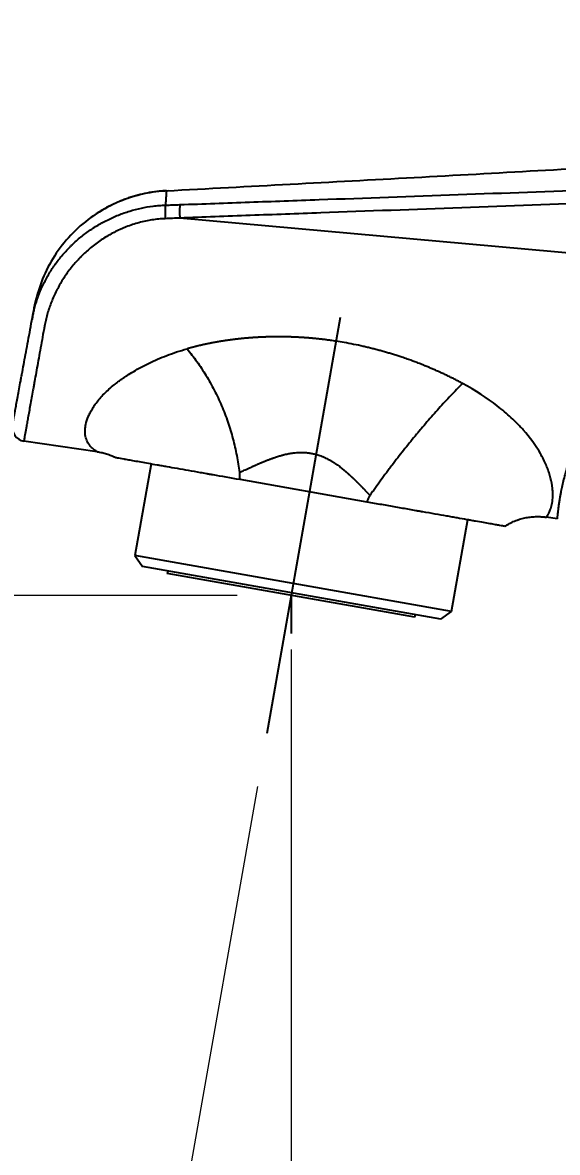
# Model space of a CAD drawing. Extents: x 1425 to 2779, y 0 to 992.
# Drawn here: x 2104.3 to 2143.9, y 386.2 to 469.9 of the extents above; entities that cross this region are included whole.
import ezdxf

# ---------------------------------------------------------------- set-up
doc = ezdxf.new("R2010")
doc.units = 0
doc.header["$LTSCALE"] = 10
doc.header["$MEASUREMENT"] = 0
doc.header["$PDMODE"] = 3
doc.header["$PDSIZE"] = -10
doc.linetypes.add('ACAD_ISO04W100', pattern=[30.5, 24, -3, 0.5, -3])
doc.layers.get('0').update_dxf_attribs({"linetype": 'CONTINUOUS'})
doc.layers.get('DEFPOINTS').update_dxf_attribs({"linetype": 'CONTINUOUS'})
doc.layers.add('1', color=7, linetype='CONTINUOUS')
doc.layers.add('BODY', color=7, linetype='CONTINUOUS')
doc.styles.add('Daelim Dimension', font='')
doc.styles.get('Daelim Dimension').set_extended_font_data('나눔고딕')
doc.dimstyles.new('DEFAULT', dxfattribs={"dimscale": 2, "dimtxt": 2, "dimasz": 2, "dimexe": 0, "dimexo": 2, "dimgap": 1, "dimtad": 1, "dimdec": 1, "dimzin": 9, "dimdsep": 46, "dimtxsty": 'Daelim Dimension', "dimcen": 0.5, "dimclrd": 252, "dimclre": 252, "dimclrt": 3, "dimadec": 1, "dimazin": 0, "dimtfac": 1, "dimtdec": 1, "dimtix": 1, "dimtmove": 0, "dimatfit": 3, "dimfxl": 1, "dimtolj": 1, "dimtzin": 1, "dimlwd": 9, "dimlwe": 9, "dimarcsym": 0})

# ---------------------------------------------------------------- blocks, each defined once
blk = doc.blocks.new('*D15')
at = {"color": 5, "lineweight": 9, "ltscale": 0.5, "transparency": 16777216}
for p, q in [((2120.17, 427.466), (2072.523, 427.466)), ((2072.523, 364.429), (2072.523, 423.466)), ((2209.905, 360.429), (2072.523, 360.429))]:
    blk.add_line(p, q, dxfattribs=at)
at = {"color": 5, "ltscale": 0.5, "transparency": 16777216}
for points in [[(2071.856, 423.466), (2073.19, 423.466), (2072.523, 427.466)], [(2071.856, 364.429), (2073.19, 364.429), (2072.523, 360.429)]]:
    blk.add_solid(points, dxfattribs=at)
at = {"layer": 'DEFPOINTS', "color": 0, "ltscale": 0.5, "transparency": 16777216}
for p in [(2072.523, 427.466), (2124.17, 427.466), (2213.905, 360.429)]:
    blk.add_point(p, dxfattribs=at)
at = {"color": 7, "lineweight": -3, "ltscale": 0.5, "transparency": 16777216, "insert": (2065.079, 393.948), "char_height": 10, "attachment_point": 5, "rotation": 90, "style": 'Daelim Dimension'}
blk.add_mtext('\\A1;67', dxfattribs=at)
blk = doc.blocks.new('*D16')
at = {"color": 5, "lineweight": 9, "ltscale": 0.5, "transparency": 16777216}
for p, q in [((2124.17, 423.466), (2124.17, 287.594)), ((2239.339, 355.429), (2239.339, 287.594)), ((2128.17, 287.594), (2235.339, 287.594))]:
    blk.add_line(p, q, dxfattribs=at)
at = {"color": 5, "ltscale": 0.5, "transparency": 16777216}
for points in [[(2128.17, 288.26), (2128.17, 286.927), (2124.17, 287.594)], [(2235.339, 288.26), (2235.339, 286.927), (2239.339, 287.594)]]:
    blk.add_solid(points, dxfattribs=at)
at = {"layer": 'DEFPOINTS', "color": 0, "ltscale": 0.5, "transparency": 16777216}
for p in [(2124.17, 427.466), (2239.339, 359.429), (2239.339, 287.594)]:
    blk.add_point(p, dxfattribs=at)
at = {"color": 7, "lineweight": -3, "ltscale": 0.5, "transparency": 16777216, "insert": (2181.755, 294.98), "char_height": 10, "attachment_point": 5, "style": 'Daelim Dimension'}
blk.add_mtext('\\A1;115', dxfattribs=at)
blk = doc.blocks.new('*D17')
at = {"color": 5, "lineweight": 9, "ltscale": 0.5, "transparency": 16777216}
for p, q in [((2125.992, 512.097), (2302.11, 512.097)), ((2302.11, 364.429), (2302.11, 508.097)), ((2268.773, 360.429), (2302.11, 360.429))]:
    blk.add_line(p, q, dxfattribs=at)
at = {"color": 5, "ltscale": 0.5, "transparency": 16777216}
for points in [[(2301.443, 508.097), (2302.777, 508.097), (2302.11, 512.097)], [(2301.443, 364.429), (2302.777, 364.429), (2302.11, 360.429)]]:
    blk.add_solid(points, dxfattribs=at)
at = {"layer": 'DEFPOINTS', "color": 0, "ltscale": 0.5, "transparency": 16777216}
for p in [(2121.992, 512.097), (2302.11, 512.097), (2264.773, 360.429)]:
    blk.add_point(p, dxfattribs=at)
at = {"color": 7, "lineweight": -3, "ltscale": 0.5, "transparency": 16777216, "insert": (2294.466, 436.263), "char_height": 10, "attachment_point": 5, "rotation": 90, "style": 'Daelim Dimension'}
blk.add_mtext('\\A1;151.5', dxfattribs=at)
blk = doc.blocks.new('*D18')
at = {"color": 5, "lineweight": 9, "ltscale": 0.5, "transparency": 16777216}
for p, q in [((2124.17, 420.645), (2124.17, 287.586)), ((2121.675, 413.315), (2099.88, 289.711))]:
    blk.add_line(p, q, dxfattribs=at)
blk.add_arc((2124.17, 427.466), 139.88, 261.63848, 268.36152, dxfattribs=at)
at = {"color": 5, "ltscale": 0.5, "transparency": 16777216}
for points in [[(2103.723, 288.415), (2103.935, 289.731), (2099.88, 289.711)], [(2120.18, 288.31), (2120.161, 286.977), (2124.17, 287.586)]]:
    blk.add_solid(points, dxfattribs=at)
at = {"layer": 'DEFPOINTS', "color": 0, "ltscale": 0.5, "transparency": 16777216}
for p in [(2127.796, 448.03), (2124.17, 427.466), (2124.17, 424.645), (2122.369, 417.254), (2107.931, 288.532)]:
    blk.add_point(p, dxfattribs=at)
at = {"color": 7, "lineweight": -3, "ltscale": 0.5, "transparency": 16777216, "insert": (2112.649, 295.776), "char_height": 10, "attachment_point": 5, "rotation": 355, "style": 'Daelim Dimension'}
blk.add_mtext('\\A1;10.0°', dxfattribs=at)

msp = doc.modelspace()

# ---------------------------------------------------------------- linework, layer by layer
at = {"color": 7, "lineweight": -3, "ltscale": 0.5}
msp.add_line((2124.17, 427.466), (2124.17, 424.645), dxfattribs=at)
at = {"layer": '1', "color": 7, "linetype": 'Continuous', "lineweight": -3}
for p, q in [((2183.445, 449.327), (2115.934, 455.396)), ((2109.831, 438.097), (2104.394, 438.89)), ((2113.805, 437.214), (2112.607, 430.419)), ((2120.369, 436.057), (2129.782, 434.397)), ((2143.849, 433.136), (2143.058, 433.251)), ((2136.046, 426.286), (2137.244, 433.081)), ((2112.607, 430.419), (2113.175, 429.608)), ((2136.046, 426.286), (2112.607, 430.419)), ((2135.235, 425.718), (2113.175, 429.608)), ((2115.046, 429.278), (2115.012, 429.081)), ((2133.329, 425.851), (2115.012, 429.081)), ((2133.329, 425.851), (2133.364, 426.048)), ((2135.235, 425.718), (2136.046, 426.286))]:
    msp.add_line(p, q, dxfattribs=at)
msp.add_arc((2104.539, 439.879), 1, 169.49507, 261.70331, dxfattribs=at)
msp.add_ellipse((2115.99, 455.396), major_axis=(-0.036, 0.999), ratio=0.055579, start_param=0.125928, end_param=1.568774, dxfattribs=at)
for points, knots in [([(2195.381, 467.712), (2195.22, 467.298), (2195.043, 466.892), (2194.656, 466.097), (2194.445, 465.708), (2194.161, 465.233), (2194.103, 465.139), (2193.985, 464.951), (2193.925, 464.857), (2193.742, 464.579), (2193.617, 464.397), (2193.23, 463.86), (2192.959, 463.515), (2192.387, 462.851), (2192.088, 462.532), (2191.461, 461.918), (2191.134, 461.624), (2190.708, 461.273), (2190.622, 461.203), (2190.448, 461.066), (2190.36, 460.998), (2190.095, 460.798), (2189.916, 460.668), (2189.372, 460.293), (2189.001, 460.059), (2187.861, 459.407), (2187.066, 459.038), (2186.131, 458.698), (2186.027, 458.661), (2185.869, 458.608), (2185.817, 458.59), (2185.712, 458.556), (2185.448, 458.471), (2185.184, 458.393), (2184.548, 458.22), (2184.123, 458.124), (2183.268, 457.966), (2182.838, 457.905), (2182.299, 457.85), (2182.191, 457.84), (2181.974, 457.823), (2181.866, 457.815), (2181.541, 457.795), (2181.324, 457.786), (2180.89, 457.769), (2180.672, 457.762), (2180.238, 457.747), (2179.803, 457.732), (2179.369, 457.715), (2178.934, 457.698), (2178.717, 457.69), (2177.631, 457.648), (2176.762, 457.616), (2175.024, 457.552), (2172.417, 457.456), (2169.811, 457.36), (2164.597, 457.168), (2161.121, 457.041), (2154.169, 456.788), (2150.693, 456.661), (2143.741, 456.408), (2140.266, 456.282), (2133.314, 456.029), (2129.838, 455.902), (2124.624, 455.712), (2122.886, 455.649), (2119.41, 455.523), (2117.672, 455.459), (2115.934, 455.396)], [0, 0, 0, 0, 0.015625, 0.015625, 0.03125, 0.03125, 0.035156, 0.035156, 0.039062, 0.039062, 0.046875, 0.046875, 0.0625, 0.0625, 0.078125, 0.078125, 0.09375, 0.09375, 0.097656, 0.097656, 0.101562, 0.101562, 0.109375, 0.109375, 0.125, 0.125, 0.15625, 0.15625, 0.160156, 0.160156, 0.162109, 0.162109, 0.164062, 0.171875, 0.171875, 0.1875, 0.1875, 0.203125, 0.203125, 0.207031, 0.207031, 0.210937, 0.210937, 0.21875, 0.21875, 0.226562, 0.226562, 0.234375, 0.242187, 0.242187, 0.25, 0.25, 0.28125, 0.28125, 0.3125, 0.375, 0.375, 0.5, 0.5, 0.625, 0.625, 0.75, 0.75, 0.875, 0.875, 0.9375, 0.9375, 1, 1, 1, 1]), ([(2115.947, 456.387), (2117.662, 456.449), (2119.376, 456.511), (2122.806, 456.635), (2124.52, 456.697), (2129.664, 456.884), (2133.094, 457.008), (2139.952, 457.256), (2143.382, 457.38), (2150.24, 457.627), (2153.67, 457.751), (2158.814, 457.937), (2160.528, 457.999), (2163.958, 458.123), (2165.672, 458.185), (2169.101, 458.309), (2170.816, 458.371), (2173.388, 458.464), (2174.245, 458.495), (2175.531, 458.542), (2175.959, 458.557), (2176.817, 458.588), (2177.674, 458.619), (2178.531, 458.651), (2179.388, 458.682), (2179.817, 458.699), (2180.352, 458.717), (2180.46, 458.721), (2180.674, 458.728), (2180.781, 458.731), (2181.103, 458.742), (2181.317, 458.749), (2181.638, 458.764), (2181.745, 458.77), (2181.958, 458.783), (2182.065, 458.791), (2182.384, 458.818), (2182.597, 458.84), (2183.233, 458.922), (2183.656, 458.995), (2184.497, 459.178), (2184.915, 459.288), (2185.384, 459.435), (2185.436, 459.452), (2185.54, 459.485), (2185.592, 459.503), (2185.748, 459.555), (2186.057, 459.664), (2186.361, 459.782), (2186.962, 460.031), (2187.354, 460.215), (2188.119, 460.617), (2188.492, 460.835), (2189.038, 461.189), (2189.218, 461.311), (2189.484, 461.501), (2189.616, 461.597), (2189.747, 461.696), (2189.834, 461.763), (2189.877, 461.797), (2190.266, 462.101), (2190.596, 462.385), (2191.228, 462.979), (2191.529, 463.289), (2192.104, 463.935), (2192.376, 464.272), (2192.764, 464.797), (2192.889, 464.975), (2193.072, 465.248), (2193.132, 465.339), (2193.25, 465.524), (2193.308, 465.617), (2193.592, 466.085), (2194.011, 466.852), (2194.36, 467.653), (2194.517, 468.063)], [0, 0, 0, 0, 0.0625, 0.0625, 0.125, 0.125, 0.25, 0.25, 0.375, 0.375, 0.5, 0.5, 0.5625, 0.5625, 0.625, 0.625, 0.6875, 0.6875, 0.71875, 0.71875, 0.734375, 0.734375, 0.75, 0.765625, 0.765625, 0.78125, 0.78125, 0.785156, 0.785156, 0.789063, 0.789063, 0.796875, 0.796875, 0.800781, 0.800781, 0.804688, 0.804688, 0.8125, 0.8125, 0.828125, 0.828125, 0.84375, 0.84375, 0.845703, 0.845703, 0.847656, 0.847656, 0.851563, 0.859375, 0.859375, 0.875, 0.875, 0.890625, 0.890625, 0.898438, 0.898438, 0.902344, 0.904297, 0.904297, 0.90625, 0.90625, 0.921875, 0.921875, 0.9375, 0.9375, 0.953125, 0.953125, 0.960938, 0.960938, 0.964844, 0.964844, 0.96875, 0.96875, 0.984375, 1, 1, 1, 1]), ([(2114.946, 457.413), (2121.054, 457.739), (2127.161, 458.067), (2139.376, 458.736), (2145.483, 459.078), (2151.589, 459.433)], [0, 0, 0, 0, 0.5, 0.5, 1, 1, 1, 1]), ([(2115.073, 457.409), (2114.466, 457.383), (2113.246, 457.227), (2111.436, 456.661), (2109.712, 455.75), (2108.168, 454.517), (2106.887, 453.026), (2105.923, 451.36), (2105.316, 449.615), (2105.08, 448.456), (2105.006, 447.884)], [0, 0, 0, 0, 0.117913, 0.241912, 0.369993, 0.50017, 0.630348, 0.758417, 0.882701, 1, 1, 1, 1]), ([(2114.946, 457.419), (2114.886, 457.415), (2114.826, 457.412), (2114.706, 457.403), (2114.527, 457.389), (2114.349, 457.37), (2113.994, 457.326), (2113.76, 457.289), (2113.294, 457.199), (2113.063, 457.147), (2112.604, 457.025), (2112.376, 456.957), (2112.038, 456.843), (2111.925, 456.802), (2111.701, 456.718), (2111.59, 456.674), (2111.257, 456.535), (2111.039, 456.435), (2110.613, 456.222), (2110.263, 456.033), (2109.926, 455.825), (2109.793, 455.739)], [0, 0, 0, 0, 0.032592, 0.032592, 0.065185, 0.13037, 0.13037, 0.260739, 0.260739, 0.391109, 0.391109, 0.521478, 0.521478, 0.586663, 0.586663, 0.651848, 0.651848, 0.782218, 0.782218, 0.912587, 1, 1, 1, 1]), ([(2114.946, 457.413), (2114.946, 457.413), (2114.946, 457.413), (2114.946, 457.413), (2114.946, 457.412), (2114.946, 457.412), (2114.946, 457.41), (2114.946, 457.409), (2114.945, 457.408), (2114.945, 457.406), (2114.945, 457.404), (2114.945, 457.401), (2114.945, 457.399), (2114.945, 457.398), (2114.945, 457.397)], [0, 0, 0, 0, 0.087136, 0.174221, 0.261256, 0.348239, 0.435172, 0.522054, 0.608885, 0.695666, 0.782395, 0.869074, 0.955702, 1, 1, 1, 1]), ([(2114.945, 457.397), (2114.945, 457.397), (2114.944, 457.396), (2114.944, 457.393), (2114.944, 457.39), (2114.944, 457.386), (2114.943, 457.383), (2114.943, 457.379), (2114.943, 457.375), (2114.943, 457.37), (2114.942, 457.366), (2114.942, 457.361), (2114.941, 457.356), (2114.941, 457.35), (2114.941, 457.345), (2114.94, 457.339), (2114.94, 457.333), (2114.939, 457.326), (2114.939, 457.32), (2114.938, 457.313), (2114.938, 457.306), (2114.937, 457.299), (2114.937, 457.292), (2114.936, 457.284), (2114.936, 457.276), (2114.935, 457.268), (2114.934, 457.259), (2114.934, 457.251), (2114.933, 457.242), (2114.932, 457.233), (2114.932, 457.224), (2114.931, 457.214), (2114.93, 457.205), (2114.93, 457.195), (2114.929, 457.184), (2114.928, 457.174), (2114.927, 457.163), (2114.927, 457.153), (2114.926, 457.141), (2114.925, 457.13), (2114.924, 457.119), (2114.923, 457.107), (2114.923, 457.095), (2114.92, 457.06), (2114.916, 456.999), (2114.909, 456.903), (2114.902, 456.799), (2114.895, 456.685), (2114.886, 456.562), (2114.88, 456.463), (2114.875, 456.39), (2114.874, 456.363), (2114.873, 456.349)], [0, 0, 0, 0, 0.005911, 0.018011, 0.030104, 0.04219, 0.054269, 0.066341, 0.078406, 0.090463, 0.102514, 0.114558, 0.126594, 0.138623, 0.150646, 0.162661, 0.174669, 0.18667, 0.198664, 0.210651, 0.222631, 0.234604, 0.246569, 0.258528, 0.27048, 0.282424, 0.294362, 0.306292, 0.318215, 0.330132, 0.342041, 0.353943, 0.365838, 0.377726, 0.389607, 0.401481, 0.413348, 0.425208, 0.437061, 0.448907, 0.460745, 0.472577, 0.484402, 0.496219, 0.574021, 0.651339, 0.728172, 0.804522, 0.880659, 0.956248, 0.976377, 1, 1, 1, 1]), ([(2105.035, 448.041), (2105.035, 448.042), (2105.035, 448.043), (2105.036, 448.045), (2105.036, 448.048), (2105.038, 448.055), (2105.04, 448.069), (2105.043, 448.081), (2105.047, 448.106), (2105.05, 448.122), (2105.06, 448.171), (2105.079, 448.268), (2105.129, 448.495), (2105.178, 448.689), (2105.248, 448.947), (2105.286, 449.076), (2105.368, 449.333), (2105.412, 449.461), (2105.553, 449.846), (2105.659, 450.101), (2105.836, 450.481), (2105.898, 450.608), (2105.996, 450.797), (2106.029, 450.859), (2106.097, 450.984), (2106.132, 451.046), (2106.308, 451.355), (2106.46, 451.596), (2106.785, 452.067), (2106.958, 452.296), (2107.325, 452.742), (2107.52, 452.959), (2107.776, 453.222), (2107.828, 453.275), (2107.933, 453.378), (2107.986, 453.43), (2108.147, 453.582), (2108.257, 453.681), (2108.591, 453.971), (2108.821, 454.155), (2109.296, 454.502), (2109.541, 454.665), (2110.047, 454.973), (2110.307, 455.116), (2110.641, 455.283), (2110.709, 455.316), (2110.844, 455.38), (2111.048, 455.474), (2111.391, 455.619), (2111.669, 455.723), (2111.948, 455.82), (2112.089, 455.866), (2112.514, 455.994), (2112.801, 456.068), (2113.383, 456.191), (2113.677, 456.241), (2114.049, 456.287), (2114.123, 456.295), (2114.273, 456.31), (2114.423, 456.324), (2114.61, 456.337), (2114.722, 456.343), (2114.797, 456.346), (2114.835, 456.348), (2114.872, 456.349)], [0, 0, 0, 0, 0.000244, 0.000244, 0.000488, 0.000977, 0.001953, 0.003906, 0.003906, 0.007812, 0.007812, 0.015625, 0.03125, 0.0625, 0.0625, 0.09375, 0.09375, 0.125, 0.125, 0.1875, 0.1875, 0.21875, 0.21875, 0.234375, 0.234375, 0.25, 0.25, 0.3125, 0.3125, 0.375, 0.375, 0.4375, 0.4375, 0.453125, 0.453125, 0.46875, 0.46875, 0.5, 0.5, 0.5625, 0.5625, 0.625, 0.625, 0.6875, 0.6875, 0.703125, 0.703125, 0.71875, 0.75, 0.78125, 0.78125, 0.8125, 0.8125, 0.875, 0.875, 0.9375, 0.9375, 0.953125, 0.953125, 0.96875, 0.984375, 0.992187, 0.992187, 1, 1, 1, 1]), ([(2114.873, 456.348), (2114.87, 456.341), (2114.867, 456.328), (2114.862, 456.291), (2114.859, 456.268), (2114.855, 456.211), (2114.854, 456.177), (2114.851, 456.102), (2114.85, 456.06), (2114.849, 455.969), (2114.849, 455.92), (2114.849, 455.816), (2114.849, 455.761), (2114.851, 455.648), (2114.852, 455.589), (2114.855, 455.47), (2114.857, 455.41), (2114.859, 455.349)], [0, 0, 0, 0, 0.125, 0.125, 0.25, 0.25, 0.375, 0.375, 0.5, 0.5, 0.625, 0.625, 0.75, 0.75, 0.875, 0.875, 1, 1, 1, 1]), ([(2114.859, 455.35), (2114.818, 455.348), (2114.777, 455.346), (2114.694, 455.341), (2114.57, 455.333), (2114.282, 455.308), (2114.038, 455.277), (2113.552, 455.202), (2113.232, 455.134), (2112.758, 455.007), (2112.443, 454.913), (2112.133, 454.802), (2111.902, 454.713), (2111.826, 454.682), (2111.673, 454.618), (2111.597, 454.585), (2111.37, 454.482), (2111.221, 454.41), (2110.779, 454.183), (2110.496, 454.017), (2109.949, 453.661), (2109.686, 453.469), (2109.181, 453.061), (2108.938, 452.844), (2108.678, 452.586), (2108.649, 452.558), (2108.591, 452.5), (2108.563, 452.47), (2108.478, 452.382), (2108.311, 452.205), (2108.152, 452.023), (2107.844, 451.654), (2107.653, 451.401), (2107.298, 450.881), (2107.134, 450.614), (2106.945, 450.273), (2106.89, 450.17), (2106.837, 450.066), (2106.801, 449.997), (2106.784, 449.962), (2106.698, 449.788), (2106.633, 449.648), (2106.45, 449.228), (2106.343, 448.948), (2106.204, 448.527), (2106.161, 448.386), (2106.083, 448.105), (2106.047, 447.965), (2105.981, 447.684), (2105.952, 447.544), (2105.92, 447.368), (2105.914, 447.333), (2105.901, 447.263), (2105.895, 447.228), (2105.876, 447.124), (2105.863, 447.055), (2105.752, 446.435), (2105.657, 445.908), (2105.476, 444.9), (2105.389, 444.42), (2105.266, 443.735), (2105.226, 443.512), (2105.168, 443.188), (2105.148, 443.081), (2105.12, 442.923), (2105.111, 442.871), (2105.092, 442.767), (2105.083, 442.716), (2105.001, 442.259), (2104.933, 441.885), (2104.81, 441.199), (2104.754, 440.887), (2104.678, 440.466), (2104.654, 440.334), (2104.621, 440.147), (2104.604, 440.057), (2104.589, 439.971), (2104.579, 439.915), (2104.574, 439.887), (2104.53, 439.645), (2104.498, 439.466), (2104.446, 439.179), (2104.427, 439.071), (2104.401, 438.926), (2104.394, 438.889), (2104.394, 438.89)], [0, 0, 0, 0, 0.003906, 0.003906, 0.007812, 0.015624, 0.031248, 0.031248, 0.062495, 0.062495, 0.078119, 0.093743, 0.093743, 0.101555, 0.101555, 0.109367, 0.109367, 0.124991, 0.124991, 0.156238, 0.156238, 0.187486, 0.187486, 0.218733, 0.218733, 0.222639, 0.222639, 0.226545, 0.226545, 0.234357, 0.249981, 0.249981, 0.281229, 0.281229, 0.312476, 0.312476, 0.320288, 0.324194, 0.324194, 0.3281, 0.3281, 0.343724, 0.343724, 0.374972, 0.374972, 0.390595, 0.390595, 0.406219, 0.406219, 0.421843, 0.421843, 0.425749, 0.425749, 0.429655, 0.429655, 0.437467, 0.437467, 0.499962, 0.499962, 0.562457, 0.562457, 0.593705, 0.593705, 0.609329, 0.609329, 0.617141, 0.617141, 0.624953, 0.624953, 0.687448, 0.687448, 0.749943, 0.749943, 0.781191, 0.781191, 0.796815, 0.804626, 0.804626, 0.812438, 0.812438, 0.874934, 0.874934, 0.937429, 0.937429, 1, 1, 1, 1]), ([(2180.705, 427.762), (2180.705, 427.762), (2180.711, 427.793), (2180.741, 427.939), (2180.781, 428.149), (2180.822, 428.377), (2180.856, 428.58), (2180.892, 428.819), (2180.927, 429.065), (2180.953, 429.272), (2180.979, 429.493), (2181.009, 429.774), (2181.043, 430.18), (2181.072, 430.633), (2181.09, 431.134), (2181.094, 431.684), (2181.08, 432.282), (2181.044, 432.929), (2180.98, 433.623), (2180.882, 434.363), (2180.777, 434.971), (2180.666, 435.509), (2180.541, 436.06), (2180.337, 436.818), (2180.055, 437.698), (2179.716, 438.596), (2179.317, 439.505), (2178.857, 440.414), (2178.337, 441.316), (2177.758, 442.202), (2176.911, 443.348), (2175.878, 444.52), (2174.653, 445.665), (2173.538, 446.557), (2172.37, 447.353), (2171.163, 448.049), (2169.922, 448.648), (2168.651, 449.149), (2167.354, 449.554), (2166.036, 449.863), (2164.698, 450.076), (2163.344, 450.192), (2161.976, 450.208), (2160.599, 450.124), (2159.216, 449.935), (2157.835, 449.639), (2156.469, 449.236), (2154.904, 448.641), (2153.179, 447.786), (2151.365, 446.608), (2149.994, 445.473), (2149, 444.497), (2148.308, 443.739), (2147.674, 442.962), (2147.162, 442.263), (2146.812, 441.739), (2146.482, 441.217), (2146.127, 440.613), (2145.728, 439.854), (2145.384, 439.121), (2145.09, 438.421), (2144.843, 437.759), (2144.637, 437.14), (2144.467, 436.566), (2144.329, 436.041), (2144.218, 435.564), (2144.149, 435.232), (2144.098, 434.969), (2144.053, 434.722), (2144.004, 434.427), (2143.962, 434.139), (2143.929, 433.892), (2143.895, 433.614), (2143.869, 433.355), (2143.852, 433.175), (2143.849, 433.136), (2143.849, 433.136)], [0, 0, 0, 0, 0.023434, 0.046871, 0.070309, 0.082028, 0.093747, 0.105465, 0.117184, 0.124997, 0.128903, 0.140622, 0.152341, 0.164059, 0.175778, 0.187497, 0.199216, 0.210935, 0.222653, 0.234372, 0.246091, 0.249997, 0.25781, 0.269528, 0.281247, 0.292966, 0.304685, 0.316404, 0.328122, 0.339841, 0.35156, 0.374998, 0.390623, 0.406248, 0.421873, 0.437498, 0.453123, 0.468748, 0.484373, 0.499998, 0.515623, 0.531248, 0.546873, 0.562498, 0.578123, 0.593748, 0.609373, 0.624998, 0.648436, 0.671874, 0.695311, 0.70703, 0.718749, 0.730468, 0.742186, 0.749999, 0.753905, 0.765624, 0.777343, 0.789061, 0.80078, 0.812499, 0.824218, 0.835937, 0.847655, 0.859374, 0.871093, 0.874999, 0.882812, 0.894531, 0.906249, 0.917968, 0.929687, 0.953125, 0.976562, 1, 1, 1, 1]), ([(2105.169, 448.766), (2105.167, 448.755), (2105.154, 448.685), (2105.12, 448.502), (2105.089, 448.33), (2105.068, 448.216)], [0, 0, 0, 0, 0.059923, 0.382088, 1, 1, 1, 1]), ([(2103.555, 440.061), (2103.555, 440.061), (2103.556, 440.062), (2103.556, 440.065), (2103.557, 440.072), (2103.56, 440.084), (2103.566, 440.119), (2103.579, 440.187), (2103.61, 440.357), (2103.654, 440.593), (2103.691, 440.795), (2103.718, 440.936), (2103.723, 440.964), (2103.734, 441.024), (2103.739, 441.054), (2103.757, 441.147), (2103.769, 441.211), (2103.806, 441.412), (2103.859, 441.699), (2103.95, 442.19), (2104.052, 442.739), (2104.127, 443.144), (2104.186, 443.462), (2104.206, 443.571), (2104.237, 443.738), (2104.248, 443.794), (2104.269, 443.908), (2104.322, 444.194), (2104.421, 444.731), (2104.562, 445.491), (2104.711, 446.294), (2104.816, 446.859), (2104.923, 447.439), (2104.979, 447.736), (2105.035, 448.041)], [0, 0, 0, 0, 0.014964, 0.014964, 0.030599, 0.06187, 0.06187, 0.124412, 0.186954, 0.249496, 0.312038, 0.312038, 0.327674, 0.327674, 0.343309, 0.343309, 0.37458, 0.37458, 0.437122, 0.499664, 0.562206, 0.624748, 0.624748, 0.656019, 0.656019, 0.671655, 0.671655, 0.68729, 0.749832, 0.812374, 0.874916, 0.937458, 0.937458, 1, 1, 1, 1]), ([(2136.854, 443.152), (2136.814, 443.173), (2136.733, 443.217), (2136.61, 443.282), (2136.487, 443.347), (2136.363, 443.412), (2136.237, 443.476), (2136.111, 443.54), (2135.984, 443.603), (2135.856, 443.667), (2135.726, 443.73), (2135.596, 443.792), (2135.464, 443.854), (2135.332, 443.916), (2135.198, 443.977), (2135.064, 444.039), (2134.928, 444.099), (2134.792, 444.159), (2134.619, 444.234), (2134.401, 444.327), (2134.127, 444.441), (2133.819, 444.565), (2133.395, 444.729), (2132.936, 444.897), (2132.532, 445.037), (2132.238, 445.136), (2131.981, 445.22), (2131.68, 445.315), (2131.376, 445.407), (2131.069, 445.497), (2130.759, 445.583), (2130.447, 445.667), (2130.131, 445.748), (2129.813, 445.826), (2129.369, 445.929), (2128.793, 446.052), (2128.133, 446.176), (2127.561, 446.27), (2127.132, 446.333), (2126.847, 446.371), (2126.675, 446.393), (2126.569, 446.406), (2126.48, 446.416), (2126.391, 446.427), (2126.302, 446.437), (2126.213, 446.446), (2126.124, 446.456), (2126.035, 446.465), (2125.946, 446.474), (2125.857, 446.482), (2125.768, 446.491), (2125.68, 446.499), (2125.591, 446.506), (2125.502, 446.514), (2125.414, 446.521), (2125.326, 446.528), (2125.237, 446.534), (2125.149, 446.54), (2125.061, 446.546), (2124.973, 446.552), (2124.885, 446.557), (2124.797, 446.563), (2124.71, 446.567), (2124.622, 446.572), (2124.535, 446.576), (2124.448, 446.58), (2124.36, 446.584), (2124.274, 446.587), (2124.187, 446.59), (2124.1, 446.593), (2124.013, 446.596), (2123.927, 446.598), (2123.841, 446.6), (2123.755, 446.602), (2123.669, 446.603), (2123.583, 446.605), (2123.498, 446.606), (2123.412, 446.606), (2123.327, 446.607), (2123.242, 446.607), (2123.157, 446.607), (2123.073, 446.607), (2122.988, 446.606), (2122.904, 446.605), (2122.82, 446.604), (2122.736, 446.603), (2122.653, 446.601), (2122.569, 446.599), (2122.486, 446.597), (2122.403, 446.595), (2122.321, 446.592), (2122.238, 446.589), (2122.156, 446.586), (2122.075, 446.583), (2121.993, 446.579), (2121.912, 446.576), (2121.831, 446.572), (2121.75, 446.567), (2121.67, 446.563), (2121.589, 446.558), (2121.51, 446.553), (2121.43, 446.548), (2121.351, 446.543), (2121.272, 446.537), (2121.193, 446.532), (2121.114, 446.526), (2121.036, 446.519), (2120.958, 446.513), (2120.881, 446.506), (2120.803, 446.5), (2120.726, 446.493), (2120.649, 446.485), (2120.573, 446.478), (2120.497, 446.47), (2120.421, 446.462), (2120.345, 446.454), (2120.269, 446.446), (2120.194, 446.438), (2120.119, 446.429), (2120.045, 446.42), (2119.97, 446.411), (2119.896, 446.402), (2119.823, 446.393), (2119.749, 446.383), (2119.676, 446.373), (2119.603, 446.363), (2119.53, 446.353), (2119.458, 446.343), (2119.385, 446.332), (2119.314, 446.322), (2119.242, 446.311), (2119.171, 446.3), (2119.099, 446.289), (2119.029, 446.277), (2118.958, 446.266), (2118.888, 446.254), (2118.818, 446.242), (2118.748, 446.23), (2118.679, 446.218), (2118.609, 446.206), (2118.54, 446.193), (2118.472, 446.181), (2118.403, 446.168), (2118.335, 446.155), (2118.267, 446.142), (2118.2, 446.129), (2118.132, 446.115), (2118.065, 446.102), (2117.998, 446.088), (2117.932, 446.074), (2117.865, 446.06), (2117.799, 446.046), (2117.733, 446.032), (2117.668, 446.017), (2117.603, 446.003), (2117.537, 445.988), (2117.473, 445.973), (2117.408, 445.958), (2117.344, 445.943), (2117.28, 445.928), (2117.216, 445.912), (2117.152, 445.897), (2117.089, 445.881), (2117.026, 445.865), (2116.963, 445.849), (2116.9, 445.833), (2116.838, 445.817), (2116.775, 445.8), (2116.714, 445.784), (2116.652, 445.767), (2116.59, 445.751), (2116.529, 445.734), (2116.489, 445.723), (2116.468, 445.717)], [0, 0, 0, 0, 0.006617, 0.013262, 0.019938, 0.026643, 0.033378, 0.040144, 0.046941, 0.053769, 0.060629, 0.067521, 0.074445, 0.081402, 0.088392, 0.095415, 0.102473, 0.109566, 0.116696, 0.129245, 0.143328, 0.158998, 0.176318, 0.207905, 0.228312, 0.237015, 0.251792, 0.26668, 0.281666, 0.296739, 0.311906, 0.327168, 0.342521, 0.357962, 0.373488, 0.407047, 0.441211, 0.468547, 0.489021, 0.502582, 0.50923, 0.513469, 0.517706, 0.521941, 0.526172, 0.5304, 0.534626, 0.538848, 0.543066, 0.547281, 0.551492, 0.555699, 0.559902, 0.5641, 0.568294, 0.572482, 0.576666, 0.580845, 0.585018, 0.589186, 0.593348, 0.597505, 0.601655, 0.605799, 0.609936, 0.614067, 0.618191, 0.622308, 0.626419, 0.630523, 0.634621, 0.638712, 0.642796, 0.646872, 0.650942, 0.655003, 0.659057, 0.663103, 0.667141, 0.67117, 0.675191, 0.679203, 0.683205, 0.687199, 0.691184, 0.695159, 0.699124, 0.703079, 0.707024, 0.710958, 0.714882, 0.718796, 0.722698, 0.726589, 0.730469, 0.734336, 0.738191, 0.742035, 0.745866, 0.749686, 0.753494, 0.75729, 0.761075, 0.764848, 0.768609, 0.772359, 0.776097, 0.779824, 0.78354, 0.787244, 0.790937, 0.794619, 0.798289, 0.801949, 0.805597, 0.809235, 0.812861, 0.816476, 0.820081, 0.823674, 0.827257, 0.830829, 0.834391, 0.837942, 0.841482, 0.845011, 0.84853, 0.852039, 0.855537, 0.859024, 0.862502, 0.865969, 0.869425, 0.872872, 0.876308, 0.879734, 0.88315, 0.886556, 0.889952, 0.893338, 0.896714, 0.900081, 0.903437, 0.906783, 0.91012, 0.913447, 0.916764, 0.920073, 0.923372, 0.926662, 0.929944, 0.933216, 0.93648, 0.939735, 0.942982, 0.94622, 0.949449, 0.95267, 0.955883, 0.959087, 0.962283, 0.96547, 0.96865, 0.971821, 0.974984, 0.978139, 0.981285, 0.984424, 0.987555, 0.990678, 0.993793, 0.9969, 1, 1, 1, 1]), ([(2109.831, 438.097), (2109.831, 438.097), (2109.825, 438.1), (2109.807, 438.11), (2109.8, 438.114), (2109.782, 438.125), (2109.771, 438.131), (2109.737, 438.151), (2109.71, 438.168), (2109.663, 438.198), (2109.647, 438.21), (2109.614, 438.233), (2109.596, 438.246), (2109.508, 438.314), (2109.429, 438.382), (2109.335, 438.484), (2109.316, 438.505), (2109.279, 438.55), (2109.261, 438.573), (2109.208, 438.645), (2109.174, 438.697), (2109.08, 438.863), (2109.027, 438.987), (2108.971, 439.196), (2108.956, 439.269), (2108.935, 439.423), (2108.923, 439.583), (2108.93, 439.755), (2108.948, 439.934), (2108.962, 440.027), (2109.022, 440.312), (2109.086, 440.513), (2109.218, 440.826), (2109.269, 440.932), (2109.383, 441.148), (2109.446, 441.258), (2109.657, 441.59), (2109.825, 441.816), (2110.216, 442.27), (2110.44, 442.499), (2110.818, 442.838), (2110.951, 442.951), (2111.161, 443.119), (2111.233, 443.174), (2111.381, 443.285), (2111.532, 443.395), (2111.689, 443.505), (2111.848, 443.614), (2111.929, 443.668), (2112.176, 443.831), (2112.347, 443.938), (2112.877, 444.256), (2113.255, 444.463), (2114.068, 444.859), (2114.503, 445.048), (2115.436, 445.402), (2115.935, 445.568), (2116.468, 445.717)], [0, 0, 0, 0, 0.03125, 0.03125, 0.046875, 0.046875, 0.0625, 0.0625, 0.09375, 0.09375, 0.109375, 0.109375, 0.125, 0.125, 0.1875, 0.1875, 0.203125, 0.203125, 0.21875, 0.21875, 0.25, 0.25, 0.3125, 0.3125, 0.34375, 0.34375, 0.375, 0.40625, 0.40625, 0.4375, 0.4375, 0.5, 0.5, 0.53125, 0.53125, 0.5625, 0.5625, 0.625, 0.625, 0.6875, 0.6875, 0.71875, 0.71875, 0.734375, 0.734375, 0.75, 0.765625, 0.765625, 0.78125, 0.78125, 0.8125, 0.8125, 0.875, 0.875, 0.9375, 0.9375, 1, 1, 1, 1]), ([(2116.468, 445.717), (2116.718, 445.419), (2116.961, 445.106), (2117.43, 444.451), (2117.656, 444.11), (2118.087, 443.401), (2118.291, 443.035), (2118.677, 442.281), (2118.857, 441.894), (2119.192, 441.105), (2119.346, 440.702), (2119.625, 439.887), (2119.751, 439.475), (2119.972, 438.646), (2120.067, 438.229), (2120.229, 437.397), (2120.295, 436.981), (2120.346, 436.569)], [0, 0, 0, 0, 0.125, 0.125, 0.25, 0.25, 0.375, 0.375, 0.5, 0.5, 0.625, 0.625, 0.75, 0.75, 0.875, 0.875, 1, 1, 1, 1]), ([(2136.854, 443.151), (2136.562, 442.859), (2136.27, 442.558), (2135.685, 441.941), (2135.1, 441.309), (2134.514, 440.644), (2134.075, 440.133), (2133.928, 439.961), (2133.709, 439.7), (2133.617, 439.59), (2133.516, 439.469), (2133.489, 439.436), (2133.475, 439.419), (2133.471, 439.414), (2133.462, 439.403), (2133.421, 439.353), (2133.38, 439.304), (2133.054, 438.909), (2132.48, 438.198), (2131.916, 437.47), (2131.566, 437.009), (2131.497, 436.917), (2131.358, 436.732), (2131.289, 436.64), (2131.081, 436.362), (2130.944, 436.175), (2130.672, 435.802), (2130.537, 435.615), (2130.336, 435.335), (2130.27, 435.241), (2130.17, 435.1), (2130.137, 435.054), (2130.087, 434.983), (2130.071, 434.96), (2130.046, 434.925), (2130.038, 434.913), (2130.026, 434.895), (2130.022, 434.889), (2130.015, 434.881), (2130.013, 434.878), (2130.009, 434.872), (2130.007, 434.869), (2130.005, 434.866)], [0, 0, 0, 0, 0.125, 0.125, 0.25, 0.375, 0.375, 0.4375, 0.4375, 0.46875, 0.476562, 0.480469, 0.480469, 0.482422, 0.482422, 0.484375, 0.5, 0.5, 0.625, 0.75, 0.75, 0.78125, 0.78125, 0.8125, 0.8125, 0.875, 0.875, 0.9375, 0.9375, 0.96875, 0.96875, 0.984375, 0.984375, 0.992187, 0.992187, 0.996094, 0.996094, 0.998047, 0.998047, 0.999023, 0.999023, 1, 1, 1, 1]), ([(2143.053, 433.252), (2143.053, 433.252), (2143.064, 433.267), (2143.105, 433.325), (2143.134, 433.369), (2143.173, 433.436), (2143.178, 433.444), (2143.187, 433.46), (2143.201, 433.485), (2143.215, 433.512), (2143.245, 433.569), (2143.265, 433.611), (2143.327, 433.75), (2143.368, 433.86), (2143.442, 434.117), (2143.474, 434.262), (2143.52, 434.589), (2143.533, 434.769), (2143.531, 435.016), (2143.53, 435.066), (2143.525, 435.169), (2143.515, 435.326), (2143.496, 435.492), (2143.444, 435.835), (2143.392, 436.078), (2143.281, 436.46), (2143.239, 436.59), (2143.144, 436.854), (2143.091, 436.989), (2142.916, 437.398), (2142.776, 437.68), (2142.285, 438.54), (2141.861, 439.134), (2141.298, 439.766), (2141.265, 439.803), (2141.197, 439.877), (2141.094, 439.989), (2140.844, 440.248), (2140.311, 440.766), (2139.792, 441.205), (2138.674, 442.069), (2137.82, 442.628), (2136.854, 443.151)], [0, 0, 0, 0, 0.062318, 0.062318, 0.12483, 0.12483, 0.132644, 0.132644, 0.140458, 0.156086, 0.156086, 0.187342, 0.187342, 0.249854, 0.249854, 0.312366, 0.312366, 0.374878, 0.374878, 0.390506, 0.390506, 0.406135, 0.437391, 0.437391, 0.499903, 0.499903, 0.531159, 0.531159, 0.562415, 0.562415, 0.624927, 0.624927, 0.749951, 0.749951, 0.757765, 0.757765, 0.765579, 0.781207, 0.812464, 0.874976, 0.874976, 1, 1, 1, 1]), ([(2109.831, 438.097), (2109.948, 438.08), (2110.064, 438.058), (2110.295, 438.006), (2110.408, 437.975), (2110.634, 437.905), (2110.745, 437.865), (2110.91, 437.799), (2110.964, 437.776), (2111.045, 437.74), (2111.071, 437.728), (2111.112, 437.709), (2111.125, 437.703), (2111.151, 437.69), (2111.165, 437.684), (2111.178, 437.677)], [0, 0, 0, 0, 0.25, 0.25, 0.5, 0.5, 0.75, 0.75, 0.875, 0.875, 0.9375, 0.9375, 0.96875, 0.96875, 1, 1, 1, 1]), ([(2111.178, 437.677), (2111.178, 437.677), (2111.19, 437.675), (2111.24, 437.667), (2111.277, 437.66), (2111.427, 437.634), (2111.578, 437.607), (2111.811, 437.566), (2111.851, 437.559), (2111.893, 437.551), (2111.921, 437.546), (2111.935, 437.544), (2112.009, 437.531), (2112.07, 437.52), (2112.264, 437.486), (2112.406, 437.461), (2112.713, 437.407), (2112.879, 437.378), (2113.234, 437.315), (2113.424, 437.281), (2113.827, 437.21), (2114.041, 437.173), (2114.296, 437.128), (2114.324, 437.123), (2114.381, 437.113), (2114.41, 437.108), (2114.497, 437.092), (2114.673, 437.061), (2114.855, 437.029), (2115.224, 436.964), (2115.48, 436.919), (2116.009, 436.826), (2116.283, 436.777), (2116.849, 436.678), (2117.14, 436.626), (2117.593, 436.546), (2117.746, 436.519), (2117.98, 436.478), (2118.058, 436.464), (2118.216, 436.436), (2118.931, 436.31), (2119.679, 436.179), (2120.369, 436.057)], [0, 0, 0, 0, 0.062665, 0.062665, 0.125154, 0.125154, 0.250132, 0.250132, 0.265754, 0.273565, 0.273565, 0.281376, 0.281376, 0.312621, 0.312621, 0.37511, 0.37511, 0.437599, 0.437599, 0.500088, 0.500088, 0.562577, 0.562577, 0.570388, 0.570388, 0.578199, 0.578199, 0.593821, 0.625066, 0.625066, 0.687555, 0.687555, 0.750044, 0.750044, 0.812533, 0.812533, 0.843777, 0.843777, 0.8594, 0.8594, 0.875022, 1, 1, 1, 1]), ([(2120.346, 436.569), (2120.376, 436.583), (2120.445, 436.615), (2120.557, 436.667), (2120.69, 436.728), (2120.85, 436.801), (2121.008, 436.873), (2121.134, 436.93), (2121.221, 436.97), (2121.293, 437.003), (2121.373, 437.039), (2121.453, 437.075), (2121.533, 437.11), (2121.613, 437.145), (2121.693, 437.18), (2121.773, 437.215), (2121.855, 437.25), (2121.937, 437.284), (2122.02, 437.319), (2122.103, 437.354), (2122.188, 437.389), (2122.274, 437.423), (2122.36, 437.458), (2122.448, 437.492), (2122.536, 437.526), (2122.625, 437.559), (2122.715, 437.592), (2122.806, 437.625), (2122.909, 437.661), (2123.074, 437.718), (2123.251, 437.774), (2123.421, 437.823), (2123.526, 437.852), (2123.612, 437.875), (2123.716, 437.9), (2123.844, 437.928), (2124, 437.96), (2124.157, 437.987), (2124.314, 438.01), (2124.5, 438.031), (2124.706, 438.046), (2124.92, 438.051), (2125.1, 438.047), (2125.247, 438.038), (2125.361, 438.028), (2125.442, 438.019), (2125.528, 438.007), (2125.63, 437.99), (2125.76, 437.965), (2125.888, 437.937), (2126.016, 437.904), (2126.152, 437.864), (2126.298, 437.816), (2126.438, 437.765), (2126.554, 437.717), (2126.639, 437.681), (2126.699, 437.653), (2126.779, 437.615), (2126.878, 437.565), (2126.997, 437.501), (2127.097, 437.445), (2127.177, 437.397), (2127.239, 437.359), (2127.282, 437.332), (2127.325, 437.304), (2127.374, 437.271), (2127.436, 437.23), (2127.498, 437.187), (2127.559, 437.145), (2127.648, 437.082), (2127.763, 436.997), (2127.859, 436.924), (2127.909, 436.884), (2127.916, 436.878), (2127.924, 436.872), (2127.932, 436.865), (2127.941, 436.858), (2127.951, 436.85), (2127.961, 436.842), (2127.972, 436.833), (2127.984, 436.824), (2127.996, 436.814), (2128.008, 436.804), (2128.022, 436.793), (2128.036, 436.782), (2128.05, 436.77), (2128.065, 436.757), (2128.081, 436.744), (2128.097, 436.731), (2128.114, 436.716), (2128.132, 436.702), (2128.15, 436.686), (2128.169, 436.671), (2128.188, 436.654), (2128.208, 436.637), (2128.229, 436.619), (2128.25, 436.601), (2128.271, 436.582), (2128.294, 436.563), (2128.317, 436.543), (2128.34, 436.522), (2128.364, 436.501), (2128.389, 436.479), (2128.414, 436.456), (2128.439, 436.433), (2128.466, 436.41), (2128.493, 436.385), (2128.52, 436.36), (2128.548, 436.335), (2128.576, 436.308), (2128.605, 436.282), (2128.635, 436.254), (2128.665, 436.226), (2128.696, 436.197), (2128.727, 436.167), (2128.758, 436.137), (2128.791, 436.106), (2128.824, 436.075), (2128.857, 436.043), (2128.891, 436.01), (2128.925, 435.976), (2128.96, 435.942), (2128.995, 435.907), (2129.031, 435.872), (2129.068, 435.835), (2129.105, 435.798), (2129.142, 435.761), (2129.181, 435.723), (2129.219, 435.684), (2129.258, 435.644), (2129.298, 435.604), (2129.338, 435.562), (2129.379, 435.521), (2129.42, 435.478), (2129.462, 435.435), (2129.504, 435.391), (2129.547, 435.347), (2129.591, 435.302), (2129.635, 435.256), (2129.679, 435.209), (2129.724, 435.162), (2129.77, 435.114), (2129.816, 435.066), (2129.862, 435.017), (2129.91, 434.967), (2129.957, 434.917), (2129.989, 434.883), (2130.005, 434.866)], [0, 0, 0, 0, 0.009512, 0.021095, 0.034741, 0.050435, 0.070252, 0.08302, 0.088781, 0.096881, 0.104965, 0.113034, 0.121092, 0.129139, 0.137109, 0.145149, 0.153256, 0.161431, 0.169671, 0.177977, 0.186346, 0.194778, 0.203272, 0.211827, 0.220441, 0.229113, 0.237843, 0.24663, 0.255472, 0.267464, 0.294301, 0.305789, 0.315574, 0.323661, 0.330063, 0.344559, 0.358966, 0.373282, 0.387506, 0.401638, 0.423895, 0.443042, 0.459164, 0.472311, 0.482513, 0.489779, 0.494114, 0.505865, 0.517627, 0.529406, 0.541208, 0.55304, 0.567336, 0.582456, 0.592864, 0.601075, 0.607069, 0.610828, 0.624739, 0.636846, 0.647113, 0.655508, 0.662002, 0.666572, 0.669202, 0.675849, 0.682521, 0.68922, 0.695947, 0.702702, 0.718505, 0.73446, 0.735201, 0.736015, 0.736901, 0.73786, 0.738893, 0.739999, 0.741177, 0.74243, 0.743756, 0.745155, 0.746628, 0.748175, 0.749796, 0.751492, 0.753261, 0.755105, 0.757023, 0.759016, 0.761084, 0.763227, 0.765444, 0.767737, 0.770105, 0.772548, 0.775067, 0.777661, 0.780331, 0.783077, 0.785898, 0.788793, 0.791764, 0.794811, 0.797933, 0.801131, 0.804406, 0.807757, 0.811184, 0.814688, 0.818269, 0.821927, 0.825662, 0.829475, 0.833365, 0.837333, 0.841378, 0.845502, 0.849705, 0.853985, 0.858345, 0.862783, 0.867301, 0.871898, 0.876574, 0.881331, 0.886167, 0.891083, 0.896081, 0.901159, 0.906319, 0.911561, 0.916883, 0.922288, 0.927774, 0.933342, 0.938992, 0.944724, 0.950537, 0.956433, 0.962411, 0.968471, 0.974613, 0.980837, 0.987142, 0.99353, 1, 1, 1, 1]), ([(2120.346, 436.569), (2120.346, 436.569), (2120.346, 436.568), (2120.346, 436.568), (2120.346, 436.567), (2120.347, 436.566), (2120.347, 436.566), (2120.347, 436.564), (2120.347, 436.562), (2120.347, 436.558), (2120.347, 436.556), (2120.348, 436.548), (2120.348, 436.532), (2120.35, 436.494), (2120.353, 436.42), (2120.36, 436.27), (2120.365, 436.142), (2120.369, 436.057)], [0, 0, 0, 0, 0.001953, 0.001953, 0.003906, 0.003906, 0.007813, 0.007813, 0.015625, 0.015625, 0.03125, 0.03125, 0.0625, 0.125, 0.25, 0.5, 1, 1, 1, 1]), ([(2129.782, 434.397), (2129.819, 434.475), (2129.875, 434.592), (2129.94, 434.729), (2129.972, 434.798), (2129.989, 434.832), (2129.995, 434.846), (2129.999, 434.854), (2130, 434.856), (2130.002, 434.86), (2130.002, 434.861), (2130.003, 434.863), (2130.004, 434.863), (2130.004, 434.864), (2130.004, 434.865), (2130.005, 434.865), (2130.005, 434.865), (2130.005, 434.865)], [0, 0, 0, 0, 0.5, 0.75, 0.875, 0.9375, 0.96875, 0.96875, 0.984375, 0.984375, 0.992188, 0.992188, 0.996094, 0.996094, 0.998047, 0.998047, 1, 1, 1, 1]), ([(2129.782, 434.397), (2130.147, 434.333), (2130.506, 434.27), (2131.212, 434.145), (2131.56, 434.084), (2132.244, 433.963), (2132.58, 433.904), (2133.077, 433.816), (2133.241, 433.787), (2133.484, 433.744), (2133.565, 433.73), (2133.727, 433.702), (2133.807, 433.687), (2134.52, 433.562), (2135.109, 433.458), (2135.792, 433.337), (2135.926, 433.314), (2136.188, 433.267), (2136.317, 433.245), (2136.695, 433.178), (2136.936, 433.136), (2137.195, 433.09), (2137.223, 433.085), (2137.28, 433.075), (2137.364, 433.06), (2137.557, 433.026), (2137.714, 432.999), (2138.017, 432.945), (2138.205, 432.912), (2138.555, 432.85), (2138.716, 432.822), (2139.011, 432.77), (2139.144, 432.746), (2139.294, 432.72), (2139.323, 432.715), (2139.365, 432.707), (2139.379, 432.705), (2139.406, 432.7), (2139.473, 432.688), (2139.534, 432.677), (2139.669, 432.654), (2139.744, 432.641), (2139.864, 432.619), (2139.909, 432.611), (2139.969, 432.601), (2139.984, 432.598), (2139.984, 432.598)], [0, 0, 0, 0, 0.0625, 0.0625, 0.125, 0.125, 0.1875, 0.1875, 0.21875, 0.21875, 0.234375, 0.234375, 0.25, 0.25, 0.375, 0.375, 0.40625, 0.40625, 0.4375, 0.4375, 0.5, 0.5, 0.507813, 0.507813, 0.515625, 0.53125, 0.5625, 0.5625, 0.625, 0.625, 0.6875, 0.6875, 0.75, 0.75, 0.765625, 0.765625, 0.773438, 0.773438, 0.78125, 0.8125, 0.8125, 0.875, 0.875, 0.9375, 0.9375, 1, 1, 1, 1]), ([(2139.984, 432.598), (2140.013, 432.615), (2140.057, 432.64), (2140.1, 432.665), (2140.129, 432.682), (2140.144, 432.691), (2140.216, 432.733), (2140.275, 432.765), (2140.453, 432.857), (2140.574, 432.913), (2140.76, 432.989), (2140.854, 433.025), (2140.949, 433.058), (2141.013, 433.079), (2141.045, 433.089), (2141.205, 433.139), (2141.463, 433.206), (2141.856, 433.272), (2142.121, 433.292), (2142.321, 433.299), (2142.388, 433.3), (2142.489, 433.299), (2142.523, 433.298), (2142.59, 433.296), (2142.691, 433.291), (2142.825, 433.28), (2142.925, 433.269), (2142.991, 433.261), (2143.025, 433.256), (2143.058, 433.251)], [0, 0, 0, 0, 0.03125, 0.046875, 0.046875, 0.0625, 0.0625, 0.125, 0.125, 0.25, 0.25, 0.3125, 0.34375, 0.34375, 0.375, 0.375, 0.5, 0.625, 0.75, 0.75, 0.8125, 0.8125, 0.84375, 0.84375, 0.875, 0.9375, 0.96875, 0.96875, 1, 1, 1, 1])]:
    msp.add_open_spline(points, degree=3, knots=knots, dxfattribs=at)
for points in [[(2114.873, 456.348), (2115.231, 456.361), (2115.589, 456.374), (2115.947, 456.387)], [(2115.934, 455.396), (2115.576, 455.38), (2115.218, 455.365), (2114.859, 455.349)]]:
    msp.add_open_spline(points, degree=3, dxfattribs=at)
at = {"layer": 'BODY', "color": 1, "linetype": 'ACAD_ISO04W100', "lineweight": -3}
msp.add_line((2127.796, 448.03), (2122.369, 417.254), dxfattribs=at)

# ---------------------------------------------------------------- dimensions: what is measured, and where the dimension line sits
at = {"color": 5, "lineweight": -3, "ltscale": 0.5}
dim = msp.add_linear_dim(base=(2302.11, 512.097), p1=(2264.773, 360.429), p2=(2121.992, 512.097), angle=90, text='151.5', dimstyle='DEFAULT', override={"dimtxt": 5, "dimclrd": 5, "dimclre": 5, "dimclrt": 7}, dxfattribs=at)
dim.commit()
dim.dimension.update_dxf_attribs({"geometry": '*D17', "text_midpoint": (2294.466, 436.263)})
dim = msp.add_angular_dim_2l(base=(2107.931, 288.532), line1=((2127.796, 448.03), (2122.369, 417.254)), line2=((2124.17, 427.466), (2124.17, 424.645)), dimstyle='DEFAULT', override={"dimtxt": 5, "dimclrd": 5, "dimclre": 5, "dimclrt": 7}, dxfattribs=at)
dim.commit()
dim.dimension.update_dxf_attribs({"geometry": '*D18', "text_midpoint": (2112.649, 295.776)})
dim = msp.add_linear_dim(base=(2072.523, 427.466), p1=(2213.905, 360.429), p2=(2124.17, 427.466), angle=90, dimstyle='DEFAULT', override={"dimtxt": 5, "dimclrd": 5, "dimclre": 5, "dimclrt": 7}, dxfattribs=at)
dim.commit()
dim.dimension.update_dxf_attribs({"geometry": '*D15', "text_midpoint": (2065.079, 393.948)})
dim = msp.add_linear_dim(base=(2239.339, 287.594), p1=(2124.17, 427.466), p2=(2239.339, 359.429), text='115', dimstyle='DEFAULT', override={"dimtxt": 5, "dimclrd": 5, "dimclre": 5, "dimclrt": 7}, dxfattribs=at)
dim.commit()
dim.dimension.update_dxf_attribs({"geometry": '*D16', "text_midpoint": (2181.755, 294.98)})

doc.saveas('drawing.dxf')
